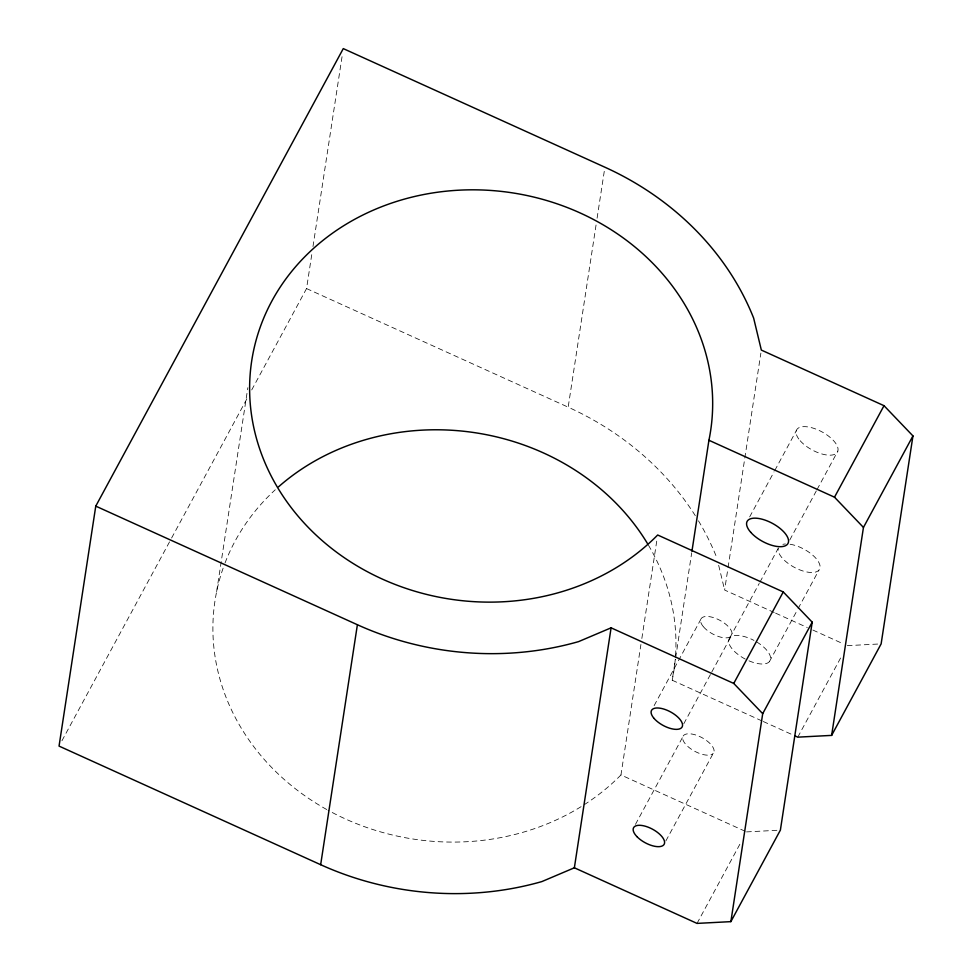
<?xml version="1.0" encoding="UTF-8"?>
<svg xmlns="http://www.w3.org/2000/svg" width="972" height="972" viewBox="0 0 972 972"><rect width="100%" height="100%" fill="white"/><g stroke="black" fill="none" stroke-linecap="round" stroke-linejoin="round"><path stroke-width="0.73" stroke-dasharray="4.86 3.65" d="M216.635 591.656L247.848 387.682M251.712 389.942L306.557 288.562L312.061 252.562M312.984 246.572L342.363 54.602M695.284 515.67A290.13 256.875 8.7 0 0 568.17 407.171L596.176 224.204M597.087 218.202L604.669 168.715M745.159 831.267L620.962 774.963L640.925 644.485M641.848 638.483L656.987 539.496M761.902 720.896L672.211 680.23L675.418 659.235M675.649 657.728L691.712 552.74M774.234 612.53L724.626 590.04L727.834 569.045M728.064 567.539L744.588 459.562M744.819 458.055L760.882 353.079M61.941 740.761L170.902 539.338M171.619 538.002L248.103 396.612M749.667 516.91L774.064 471.809M774.781 470.484L796.299 430.705M654.144 705.623L700.776 619.419M729.814 637.814L759.229 583.443M759.946 582.119L778.596 547.637M683.79 723.763L711.054 673.365M711.771 672.041L731.855 634.898M635.457 824.39L683.523 735.537M789.762 539.995L816.31 490.921M817.027 489.596L837.828 451.13M665.856 840.95L713.205 753.422A17.411 7.715 28.4 0 0 695.478 734.905A17.411 7.715 28.4 0 0 686.402 745.099A17.411 7.715 28.4 0 0 713.205 753.422M769.411 661.665L797.38 609.942M798.097 608.618L818.91 570.163M697.033 923.4L740.798 842.505M797.781 737.153L842.262 654.934M847.28 645.651L878.19 644.035M746.532 831.898L777.43 830.282M306.557 288.562L568.17 407.171M775.62 613.162L807.319 627.535M812.835 630.026L843.149 643.78M763.287 721.516L793.638 735.282M718.673 565.315L724.626 590.04M698.455 520.81A290.13 256.875 8.7 0 1 716.923 558.05M620.962 774.963A232.101 205.505 8.7 0 1 328.038 810.247M326.726 809.53A232.101 205.505 8.7 0 1 224.52 564.331M225.054 562.922A232.101 205.505 8.7 0 1 275.258 489.779M648.458 545.207A232.101 205.505 8.7 0 1 675.37 658.068M675.236 659.563A232.101 205.505 8.7 0 1 672.211 680.23M790.066 544.247A23.207 10.279 28.4 0 1 819.335 563.505A23.207 10.279 28.4 0 1 801.135 570.382A23.207 10.279 28.4 0 1 778.183 548.743M782.897 544.344A23.207 10.279 28.4 0 1 785.473 543.98M756.605 641.897A23.207 10.279 28.4 0 1 770.152 660.535A23.207 10.279 28.4 0 1 747.978 660.401M745.257 659.077A23.207 10.279 28.4 0 1 729.073 638.944A23.207 10.279 28.4 0 1 753.956 640.402M703.558 626.916A17.411 7.715 28.4 0 0 730.689 636.551A17.411 7.715 28.4 0 0 714.699 618.01A17.411 7.715 28.4 0 0 703.558 626.916M800.187 440.741A23.207 10.279 28.4 0 0 836.321 453.365A23.207 10.279 28.4 0 0 814.682 428.64A23.207 10.279 28.4 0 0 800.187 440.741"/><path stroke-width="1.46" d="M831.631 735.391L881.13 643.889L912.951 435.918L884.01 405.688L761.343 350.078L753.64 318.087A290.13 256.875 8.7 0 0 604.888 167.208L343.274 48.6L95.766 506.133L59.049 746.095L320.663 864.703A290.13 256.875 8.7 0 0 541.902 881.568L574.367 867.789L697.033 923.4L730.871 921.638L780.382 830.124L812.203 622.165L783.25 591.936L657.679 535.001A232.101 205.505 8.7 0 1 279.997 491.468A232.101 205.505 8.7 0 1 442.187 191.63A232.101 205.505 8.7 0 1 708.928 440.267L834.498 497.19L863.452 527.432L831.631 735.391L797.781 737.153L795.023 735.901M320.663 864.703L357.392 624.741L95.766 506.133M574.367 867.789L611.096 627.827L733.751 683.438L762.704 713.667L730.871 921.638M691.942 551.245L708.928 440.267M733.751 683.438L783.25 591.936M834.498 497.19L884.01 405.688M762.704 713.667L812.203 622.165M863.452 527.432L912.951 435.918M611.096 627.827L578.619 641.605A290.13 256.875 8.7 0 1 357.392 624.741M278.563 486.802A232.101 205.505 8.7 0 1 647.68 543.883M636.903 836.6A17.411 7.715 28.4 0 0 663.706 844.923A17.411 7.715 28.4 0 0 645.979 826.419A17.411 7.715 28.4 0 0 636.903 836.6M654.059 718.417A17.411 7.715 28.4 0 0 681.178 728.064A17.411 7.715 28.4 0 0 665.2 709.524A17.411 7.715 28.4 0 0 654.059 718.417M750.688 532.255A23.207 10.279 28.4 0 0 786.81 544.879A23.207 10.279 28.4 0 0 765.183 520.154A23.207 10.279 28.4 0 0 750.688 532.255"/></g></svg>
